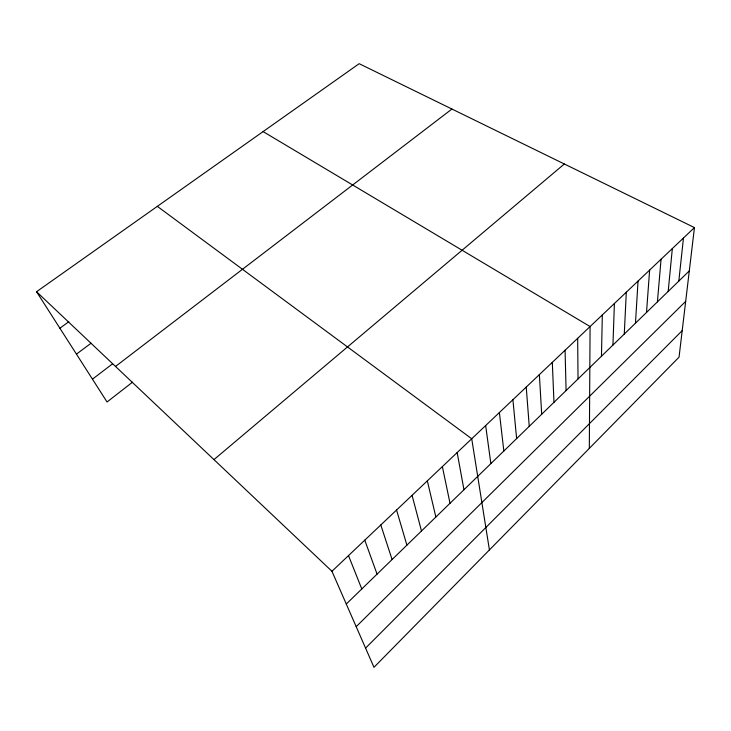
<?xml version="1.0" encoding="UTF-8"?>
<svg xmlns="http://www.w3.org/2000/svg" width="731" height="731" viewBox="0 0 731 731"><rect width="100%" height="100%" fill="white"/><g stroke="black" fill="none" stroke-linecap="round" stroke-linejoin="round"><path stroke-width="1.1" d="M589.314 448.386L590.081 326.547L263.096 131.589M601.458 356.207L602.326 314.942M612.943 345.059L614.396 303.502M624.274 334.049L626.303 292.208M635.467 323.184L638.044 281.079M646.506 312.457L649.631 270.095M657.416 301.876L661.062 259.258M668.18 291.413L672.337 248.567M678.807 281.097L683.467 238.014M694.45 227.597L679.044 357.157L373.97 667.312L331.956 571.277L36.55 291.724L359.168 63.688L694.45 227.597L331.956 571.277M365.573 648.114L682.206 330.631M356.189 626.668L685.678 301.373M346.284 604.025L689.306 270.899M213.964 459.616L564.332 163.991M132.512 382.176L107.046 401.986L36.55 291.724M115.507 366.441L451.932 109.038M92.453 379.161L112.638 363.764M76.453 354.133L91.092 343.204M59.896 328.237L68.787 321.75M157.329 206.352L471.723 438.764L489.423 549.931M348.504 555.587L361.79 588.967M364.778 540.154L377.059 574.137M380.796 524.977L392.09 559.535M396.558 510.028L406.902 545.152M412.065 495.326L421.485 530.989M427.333 480.852L435.859 517.036M442.365 466.606L450.013 503.284M457.158 452.58L463.966 489.733M485.658 425.561L490.867 463.609M499.383 412.549L503.842 451.009M512.906 399.72L516.634 438.591M526.229 387.083L529.253 426.337M539.368 374.628L541.698 414.249M552.316 362.357L553.97 402.324M565.081 350.25L566.086 390.564M577.673 338.316L578.029 378.96"/></g></svg>
